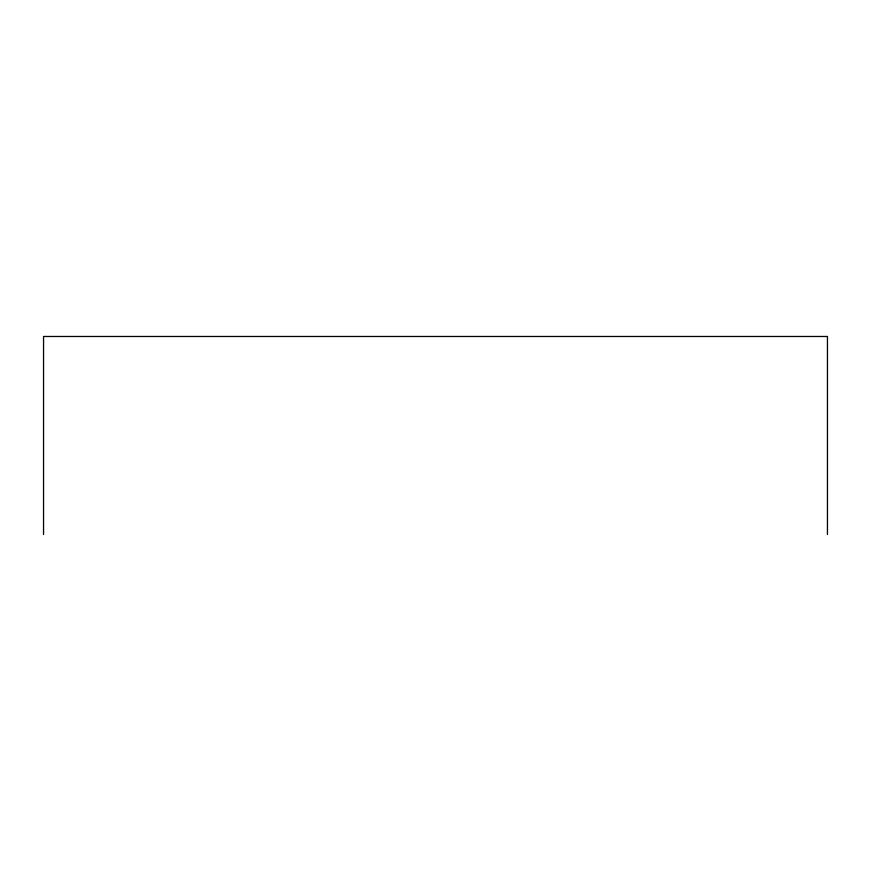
<?xml version="1.0" encoding="UTF-8"?>
<svg xmlns="http://www.w3.org/2000/svg" width="871" height="871" viewBox="0 0 871 871"><rect width="100%" height="100%" fill="white"/><g stroke="black" fill="none" stroke-linecap="round" stroke-linejoin="round"><path stroke-width="1.31" d="M827.45 534.522L827.45 336.478L43.55 336.478L43.55 534.522"/></g></svg>
